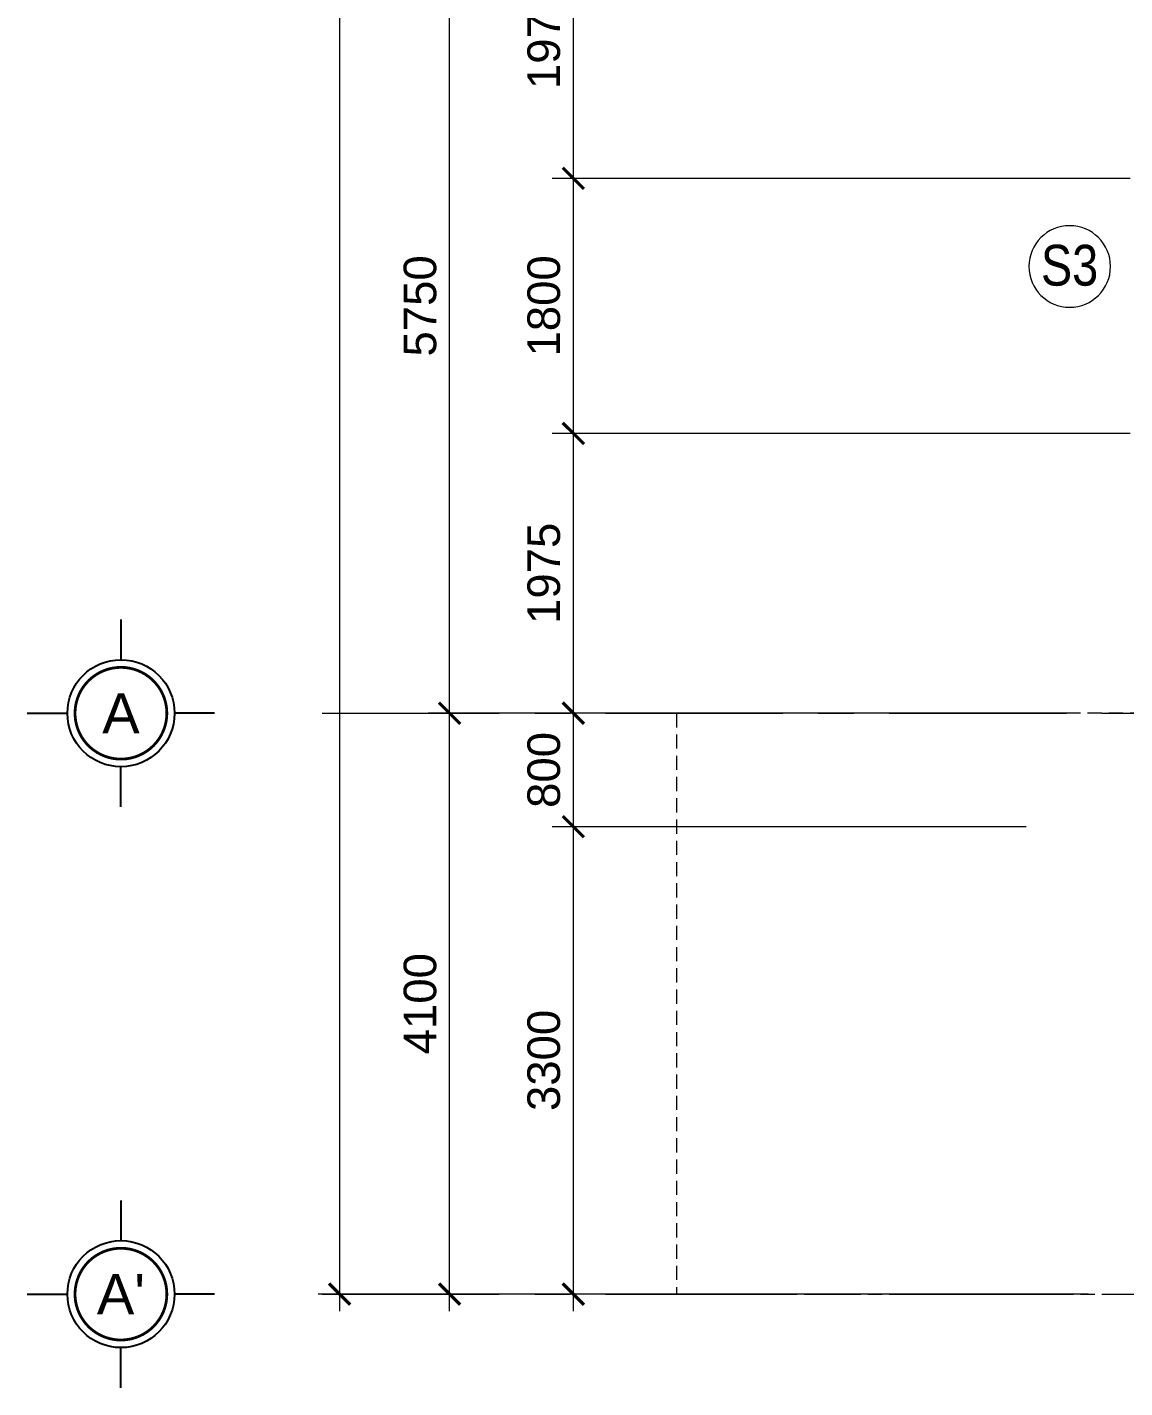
# Model space of a CAD drawing. Header units: millimetres. Extents: x 886808 to 1650903, y -1008069 to 230892.
# Drawn here: x 927110 to 934851, y -443681 to -434078 of the extents above; entities that cross this region are included whole.
import ezdxf
from ezdxf.enums import TextEntityAlignment as Align

# ---------------------------------------------------------------- set-up
doc = ezdxf.new("R2010")
doc.units = ezdxf.units.MM
for name, pattern in [('CENTER', [2, 1.25, -0.25, 0.25, -0.25]), ('CENTER2', [28.575, 19.05, -3.175, 3.175, -3.175]), ('CONTINOUS', [0]), ('DASHED', [0.75, 0.5, -0.25])]:
    doc.linetypes.add(name, pattern=pattern)
doc.layers.get('0').update_dxf_attribs({"lineweight": 0})
for name, color, linetype, lineweight in [('06- Dim- 250', 250, 'Continuous', 0), ('8l NET TO', 8, 'Continuous', 9), ('A_Dim', 8, 'Continuous', 5), ('net truc', 250, 'CENTER2', 5), ('Text', 250, 'Continuous', 25)]:
    doc.layers.add(name, color=color, linetype=linetype, lineweight=lineweight)
doc.styles.add('Arial', font='arial.ttf', dxfattribs={"height": 253.361452})
doc.styles.add('OBAYASHI', font='ARIALN.TTF')
doc.styles.add('TIÊU ĐỀ', font='arial.ttf', dxfattribs={"height": 230})
doc.styles.add('TRUNG TIN', font='')
doc.styles.get('TRUNG TIN').set_extended_font_data('VNI-Helve-Condense')
doc.dimstyles.new('1-100', dxfattribs={"dimtxt": 230, "dimasz": 150, "dimexe": 150, "dimexo": 300, "dimgap": 90, "dimtad": 1, "dimdec": 0, "dimrnd": 5, "dimzin": 0, "dimtxsty": 'TIÊU ĐỀ', "dimblk": 'ARCHTICK', "dimcen": 100, "dimdle": 120, "dimclrd": 256, "dimclre": 256, "dimclrt": 2, "dimadec": 0, "dimazin": 0, "dimtfac": 1, "dimtdec": 0, "dimtix": 1, "dimtmove": 1, "dimatfit": 3, "dimldrblk": 'OPEN30', "dimfxl": 900, "dimtolj": 1, "dimtzin": 0, "dimlwd": 13, "dimlwe": 13, "dimarcsym": 1})

# ---------------------------------------------------------------- blocks, each defined once
blk = doc.blocks.new('*U900')
for p, q in [((0, 7), (0, 4)), ((-7, 0), (-4, 0)), ((7, 0), (4, 0)), ((0, -7), (0, -4))]:
    blk.add_line(p, q)
blk.add_circle((0, 0), 4)
at = {"layer": 'net truc', "color": 4, "linetype": 'CONTINOUS', "ltscale": 0.08, "const_width": 0.208}
blk.add_lwpolyline([(3.43, -0.02, 0.414214), (0.02, 3.43, 2.414214), (3.43, -0.02, 0.24166)], format="xyb", dxfattribs=at)
at = {"color": 7, "style": 'Arial', "flags": 8}
blk.add_attdef('DETAIL#', text='', height=3, dxfattribs=at).set_placement((0, 0), align=Align.MIDDLE_CENTER)
blk = doc.blocks.new('TRUC KHU BEP')
at = {"layer": '8l NET TO', "color": 251, "linetype": 'CENTER', "ltscale": 1000, "true_color": 0x636466, "transparency": 33554636}
for p, q in [((-5729.4, 4100), (13215, 4100)), ((-5729.4, 0), (13215, 0))]:
    blk.add_line(p, q, dxfattribs=at)
at = {"layer": 'Text', "transparency": 33554636, "xscale": 94.41941626506186, "yscale": 94.41941626506186, "zscale": 94.41941626506186}
for p, values in [((-7148.1, 4100), {'DETAIL#': 'A'}), ((-7148.1, 0), {'DETAIL#': "A'"})]:
    blk.add_blockref('*U900', p, dxfattribs=at).add_auto_attribs(values)
blk = doc.blocks.new('_ArchTick')
at = {"color": 0, "linetype": 'ByBlock', "const_width": 0.15}
blk.add_lwpolyline([(-0.5, -0.5), (0.5, 0.5)], dxfattribs=at)
blk = doc.blocks.new('*D237')
at = {"layer": 'A_Dim', "lineweight": 13, "transparency": 16777216}
for p, q in [((930088.6, -443139.7), (930088.6, -438799.7)), ((934533.5, -438919.7), (929938.6, -438919.7)), ((934533.5, -443019.7), (929938.6, -443019.7))]:
    blk.add_line(p, q, dxfattribs=at)
at = {"layer": 'Defpoints', "color": 0, "transparency": 16777216}
for p in [(930088.6, -438919.7), (934833.5, -438919.7), (934833.5, -443019.7)]:
    blk.add_point(p, dxfattribs=at)
at = {"layer": 'A_Dim', "lineweight": 13, "transparency": 16777216, "xscale": 150, "yscale": 150, "zscale": 150}
for p, rotation in [((930088.6, -438919.7), 90), ((930088.6, -443019.7), 270)]:
    blk.add_blockref('_ArchTick', p, dxfattribs=dict(at, rotation=rotation))
at = {"layer": 'A_Dim', "color": 2, "transparency": 16777216, "insert": (929881.2, -440969.7), "char_height": 230, "attachment_point": 5, "rotation": 90, "style": 'TIÊU ĐỀ'}
blk.add_mtext('\\A1;4100', dxfattribs=at)
blk = doc.blocks.new('_Open30')
at = {"color": 0, "linetype": 'ByBlock', "lineweight": -2}
for p, q in [((-1, 0.268), (0, 0)), ((0, 0), (-1, -0.268)), ((0, 0), (-1, 0))]:
    blk.add_line(p, q, dxfattribs=at)
blk = doc.blocks.new('*D238')
at = {"layer": 'A_Dim', "lineweight": 13, "transparency": 16777216}
for p, q in [((930088.6, -439039.7), (930088.6, -433049.7)), ((934533.5, -433169.7), (929938.6, -433169.7)), ((934533.5, -438919.7), (929938.6, -438919.7))]:
    blk.add_line(p, q, dxfattribs=at)
at = {"layer": 'Defpoints', "color": 0, "transparency": 16777216}
for p in [(930088.6, -433169.7), (934833.5, -433169.7), (934833.5, -438919.7)]:
    blk.add_point(p, dxfattribs=at)
at = {"layer": 'A_Dim', "lineweight": 13, "transparency": 16777216, "xscale": 150, "yscale": 150, "zscale": 150}
for p, rotation in [((930088.6, -433169.7), 90), ((930088.6, -438919.7), 270)]:
    blk.add_blockref('_ArchTick', p, dxfattribs=dict(at, rotation=rotation))
at = {"layer": 'A_Dim', "color": 2, "transparency": 16777216, "insert": (929881.2, -436044.7), "char_height": 230, "attachment_point": 5, "rotation": 90, "style": 'TIÊU ĐỀ'}
blk.add_mtext('\\A1;5750', dxfattribs=at)
blk = doc.blocks.new('*D240')
at = {"layer": 'A_Dim', "lineweight": 13, "transparency": 16777216}
for p, q in [((929312.6, -405799.7), (929312.6, -443139.7)), ((934593.6, -405919.7), (929162.6, -405919.7)), ((934593.6, -443019.7), (929162.6, -443019.7))]:
    blk.add_line(p, q, dxfattribs=at)
at = {"layer": 'Defpoints', "color": 0, "transparency": 16777216}
for p in [(934893.6, -405919.7), (929312.6, -443019.7), (934893.6, -443019.7)]:
    blk.add_point(p, dxfattribs=at)
at = {"layer": 'A_Dim', "lineweight": 13, "transparency": 16777216, "xscale": 150, "yscale": 150, "zscale": 150}
for p, rotation in [((929312.6, -405919.7), 90), ((929312.6, -443019.7), 270)]:
    blk.add_blockref('_ArchTick', p, dxfattribs=dict(at, rotation=rotation))
at = {"layer": 'A_Dim', "color": 2, "transparency": 16777216, "insert": (929105.1, -424469.7), "char_height": 230, "attachment_point": 5, "rotation": 90, "style": 'TIÊU ĐỀ'}
blk.add_mtext('\\A1;37100', dxfattribs=at)
blk = doc.blocks.new('so thu tu bac thang')
at = {"ltscale": 300}
blk.add_circle((37.7, 0), 125, dxfattribs=at)
at = {"style": 'OBAYASHI'}
blk.add_attdef('SO_THU_TU_BAC_THANG', (-91.5, -138.5), '', height=300, dxfattribs=at)
blk = doc.blocks.new('*D1188')
at = {"layer": 'A_Dim', "lineweight": 13, "transparency": 16777216}
for p, q in [((930961.5, -443139.7), (930961.5, -439600.3)), ((934155.7, -439720.3), (930811.5, -439720.3)), ((934155.7, -443019.7), (930811.5, -443019.7))]:
    blk.add_line(p, q, dxfattribs=at)
at = {"layer": 'Defpoints', "color": 0, "transparency": 16777216}
for p in [(930961.5, -439720.3), (934455.7, -439720.3), (934455.7, -443019.7)]:
    blk.add_point(p, dxfattribs=at)
at = {"layer": 'A_Dim', "lineweight": 13, "transparency": 16777216, "xscale": 150, "yscale": 150, "zscale": 150}
for p, rotation in [((930961.5, -439720.3), 90), ((930961.5, -443019.7), 270)]:
    blk.add_blockref('_ArchTick', p, dxfattribs=dict(at, rotation=rotation))
at = {"layer": 'A_Dim', "color": 2, "transparency": 16777216, "insert": (930754, -441370), "char_height": 230, "attachment_point": 5, "rotation": 90, "style": 'TIÊU ĐỀ'}
blk.add_mtext('\\A1;3300', dxfattribs=at)
blk = doc.blocks.new('*D1189')
at = {"layer": 'A_Dim', "lineweight": 13, "transparency": 16777216}
for p, q in [((930961.5, -439840.3), (930961.5, -438799.7)), ((933646.5, -438919.7), (930811.5, -438919.7)), ((934155.7, -439720.3), (930811.5, -439720.3))]:
    blk.add_line(p, q, dxfattribs=at)
at = {"layer": 'Defpoints', "color": 0, "transparency": 16777216}
for p in [(930961.5, -438919.7), (933946.5, -438919.7), (934455.7, -439720.3)]:
    blk.add_point(p, dxfattribs=at)
at = {"layer": 'A_Dim', "lineweight": 13, "transparency": 16777216, "xscale": 150, "yscale": 150, "zscale": 150}
for p, rotation in [((930961.5, -438919.7), 90), ((930961.5, -439720.3), 270)]:
    blk.add_blockref('_ArchTick', p, dxfattribs=dict(at, rotation=rotation))
at = {"layer": 'A_Dim', "color": 2, "transparency": 16777216, "insert": (930754.1, -439320), "char_height": 230, "attachment_point": 5, "rotation": 90, "style": 'TIÊU ĐỀ'}
blk.add_mtext('\\A1;800', dxfattribs=at)
blk = doc.blocks.new('*D1190')
at = {"layer": 'A_Dim', "lineweight": 13, "transparency": 16777216}
for p, q in [((930961.5, -439039.7), (930961.5, -436824.7)), ((934888.6, -436944.7), (930811.5, -436944.7)), ((933646.5, -438919.7), (930811.5, -438919.7))]:
    blk.add_line(p, q, dxfattribs=at)
at = {"layer": 'Defpoints', "color": 0, "transparency": 16777216}
for p in [(930961.5, -436944.7), (935188.6, -436944.7), (933946.5, -438919.7)]:
    blk.add_point(p, dxfattribs=at)
at = {"layer": 'A_Dim', "lineweight": 13, "transparency": 16777216, "xscale": 150, "yscale": 150, "zscale": 150}
for p, rotation in [((930961.5, -436944.7), 90), ((930961.5, -438919.7), 270)]:
    blk.add_blockref('_ArchTick', p, dxfattribs=dict(at, rotation=rotation))
at = {"layer": 'A_Dim', "color": 2, "transparency": 16777216, "insert": (930754.1, -437932.2), "char_height": 230, "attachment_point": 5, "rotation": 90, "style": 'TIÊU ĐỀ'}
blk.add_mtext('\\A1;1975', dxfattribs=at)
blk = doc.blocks.new('*D1191')
at = {"layer": 'A_Dim', "lineweight": 13, "transparency": 16777216}
for p, q in [((930961.5, -437064.7), (930961.5, -435024.7)), ((934888.6, -435144.7), (930811.5, -435144.7)), ((934888.6, -436944.7), (930811.5, -436944.7))]:
    blk.add_line(p, q, dxfattribs=at)
at = {"layer": 'Defpoints', "color": 0, "transparency": 16777216}
for p in [(930961.5, -435144.7), (935188.6, -435144.7), (935188.6, -436944.7)]:
    blk.add_point(p, dxfattribs=at)
at = {"layer": 'A_Dim', "lineweight": 13, "transparency": 16777216, "xscale": 150, "yscale": 150, "zscale": 150}
for p, rotation in [((930961.5, -435144.7), 90), ((930961.5, -436944.7), 270)]:
    blk.add_blockref('_ArchTick', p, dxfattribs=dict(at, rotation=rotation))
at = {"layer": 'A_Dim', "color": 2, "transparency": 16777216, "insert": (930754.1, -436044.7), "char_height": 230, "attachment_point": 5, "rotation": 90, "style": 'TIÊU ĐỀ'}
blk.add_mtext('\\A1;1800', dxfattribs=at)
blk = doc.blocks.new('*D1192')
at = {"layer": 'A_Dim', "lineweight": 13, "transparency": 16777216}
for p, q in [((930961.5, -435264.7), (930961.5, -433049.7)), ((934092, -433169.7), (930811.5, -433169.7)), ((934888.6, -435144.7), (930811.5, -435144.7))]:
    blk.add_line(p, q, dxfattribs=at)
at = {"layer": 'Defpoints', "color": 0, "transparency": 16777216}
for p in [(930961.5, -433169.7), (934392, -433169.7), (935188.6, -435144.7)]:
    blk.add_point(p, dxfattribs=at)
at = {"layer": 'A_Dim', "lineweight": 13, "transparency": 16777216, "xscale": 150, "yscale": 150, "zscale": 150}
for p, rotation in [((930961.5, -433169.7), 90), ((930961.5, -435144.7), 270)]:
    blk.add_blockref('_ArchTick', p, dxfattribs=dict(at, rotation=rotation))
at = {"layer": 'A_Dim', "color": 2, "transparency": 16777216, "insert": (930754.1, -434157.2), "char_height": 230, "attachment_point": 5, "rotation": 90, "style": 'TIÊU ĐỀ'}
blk.add_mtext('\\A1;1975', dxfattribs=at)

msp = doc.modelspace()

# ---------------------------------------------------------------- linework, layer by layer
at = {"layer": '06- Dim- 250', "linetype": 'DASHED', "ltscale": 200, "transparency": 33554636}
msp.add_lwpolyline([(931689.3, -443019.7), (934988.2, -443019.7), (934988.2, -438919.7), (931689.3, -438919.7)], close=True, dxfattribs=at)

# ---------------------------------------------------------------- block references
at = {"transparency": 33554636}
msp.add_blockref('TRUC KHU BEP', (934918.6, -443019.7), dxfattribs=at)
ref = msp.add_blockref('so thu tu bac thang', (934549.4, -435766.6), dxfattribs=dict(at, xscale=-2.304000000003725, yscale=2.304000000003725, zscale=2.304, rotation=359.9999999985525))
ref.add_attrib('SO_THU_TU_BAC_THANG', 'S3', dxfattribs={"height": 288, "style": 'TRUNG TIN'}).set_placement((934461.7, -435901.5), align=Align.CENTER)

# ---------------------------------------------------------------- dimensions: what is measured, and where the dimension line sits
at = {"layer": 'A_Dim', "transparency": 33554636}
for base, p1, p2, picture, middle in [((929312.6, -443019.7), (934893.6, -405919.7), (934893.6, -443019.7), '*D240', (929105.1, -424469.7)), ((930088.6, -433169.7), (934833.5, -438919.7), (934833.5, -433169.7), '*D238', (929881.2, -436044.7)), ((930088.6, -438919.7), (934833.5, -443019.7), (934833.5, -438919.7), '*D237', (929881.2, -440969.7))]:
    dim = msp.add_linear_dim(base=base, p1=p1, p2=p2, angle=90, dimstyle='1-100', override={"dimscale": 1}, dxfattribs=at)
    dim.commit()
    dim.dimension.update_dxf_attribs({"geometry": picture, "text_midpoint": middle})
at = {"layer": 'A_Dim'}
for base, p1, p2, picture, middle in [((930961.5, -433169.7), (935188.6, -435144.7), (934392, -433169.7), '*D1192', (930754.1, -434157.2)), ((930961.5, -435144.7), (935188.6, -436944.7), (935188.6, -435144.7), '*D1191', (930754.1, -436044.7)), ((930961.5, -436944.7), (933946.5, -438919.7), (935188.6, -436944.7), '*D1190', (930754.1, -437932.2)), ((930961.5, -438919.7), (934455.7, -439720.3), (933946.5, -438919.7), '*D1189', (930754.1, -439320)), ((930961.5, -439720.3), (934455.7, -443019.7), (934455.7, -439720.3), '*D1188', (930754, -441370))]:
    dim = msp.add_linear_dim(base=base, p1=p1, p2=p2, angle=90, dimstyle='1-100', dxfattribs=at)
    dim.commit()
    dim.dimension.update_dxf_attribs({"geometry": picture, "text_midpoint": middle})

doc.saveas('drawing.dxf')
